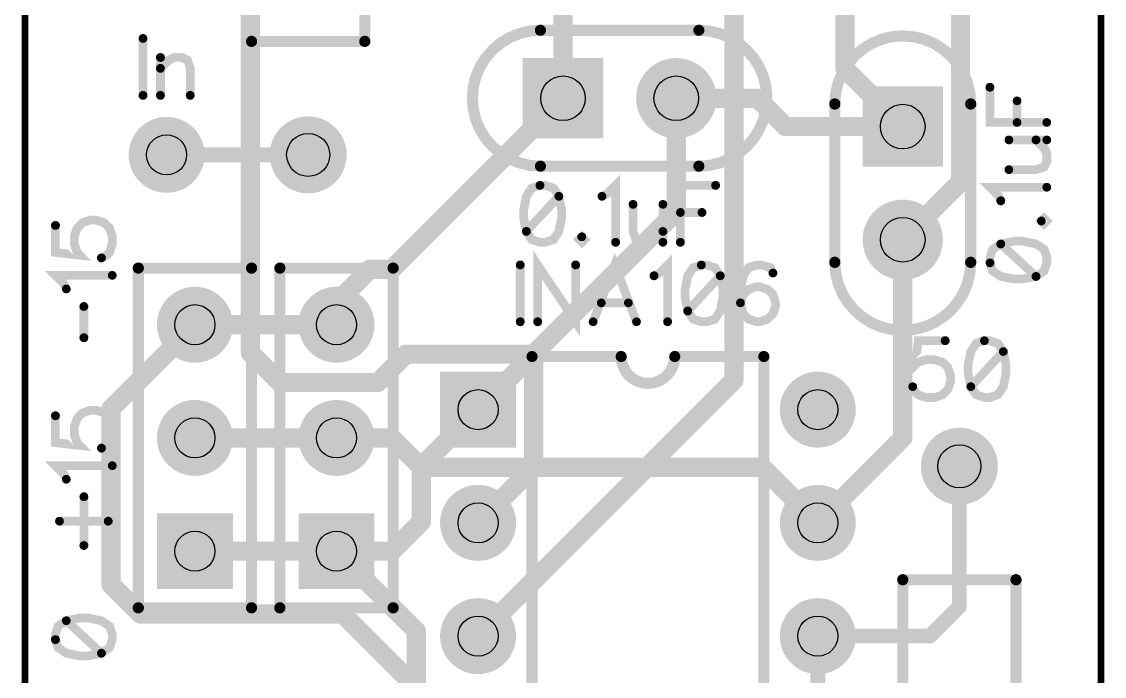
# Model space of a CAD drawing. Extents: x 0 to 0.95, y 0 to 7.58.
# Drawn here: x -0.003 to 0.953, y 2.239 to 2.818 of the extents above; entities that cross this region are included whole.
import ezdxf

# ---------------------------------------------------------------- set-up
doc = ezdxf.new("R2010")
doc.units = 0
for name, color, linetype in [('Board_Outline', 13, 'CONTINUOUS'), ('Bottom', 6, 'CONTINUOUS'), ('Bottom_Mask', 10, 'CONTINUOUS'), ('Drill_Bottom', 8, 'CONTINUOUS'), ('Drill_Top', 7, 'CONTINUOUS'), ('Top', 5, 'CONTINUOUS'), ('Top_Mask', 3, 'CONTINUOUS'), ('Top_Silk', 2, 'CONTINUOUS')]:
    doc.layers.add(name, color=color, linetype=linetype)

msp = doc.modelspace()

# ---------------------------------------------------------------- linework, layer by layer
at = {"layer": 'Board_Outline', "linetype": 'CONTINUOUS', "const_width": 0.006}
msp.add_lwpolyline([(0, 0), (0.95, 0), (0.95, 7.575), (0, 7.575), (0, 0)], dxfattribs=at)
at = {"layer": 'Bottom', "linetype": 'CONTINUOUS'}
for points, const_width in [([(0.724, 2.776), (0.724, 3.124)], 0.017), ([(0.826, 2.676), (0.826, 2.985)], 0.017), ([(0.199, 2.974), (0.199, 2.525)], 0.017), ([(0.626, 2.951), (0.626, 2.501)], 0.017), ([(0.475, 2.874), (0.475, 2.75)], 0.017), ([(0.775, 2.725), (0.724, 2.776)], 0.017), ([(0.475, 2.75), (0.324, 2.599)], 0.017), ([(0.775, 2.625), (0.826, 2.676)], 0.017), ([(0.775, 2.45), (0.775, 2.625)], 0.017), ([(0.3045, 2.599), (0.275, 2.5695)], 0.017), ([(0.324, 2.599), (0.3045, 2.599)], 0.017), ([(0.275, 2.5695), (0.275, 2.55)], 0.017), ([(0.199, 2.525), (0.225, 2.499)], 0.017), ([(0.3115, 2.499), (0.3365, 2.524)], 0.017), ([(0.3365, 2.524), (0.449, 2.524)], 0.017), ([(0.449, 2.524), (0.449, 2.424)], 0.017), ([(0.225, 2.499), (0.3115, 2.499)], 0.017), ([(0.626, 2.501), (0.4, 2.275)], 0.017), ([(0.4, 2.475), (0.35, 2.425)], 0.017), ([(0.7, 2.375), (0.775, 2.45)], 0.017), ([(0.35, 2.425), (0.35, 2.376)], 0.017), ([(0.449, 2.424), (0.4, 2.375)], 0.017), ([(0.825, 2.301), (0.825, 2.425)], 0.013), ([(0.35, 2.376), (0.324, 2.35)], 0.017), ([(0.324, 2.35), (0.275, 2.35)], 0.017), ([(0.275, 2.35), (0.3455, 2.2795)], 0.017), ([(0.799, 2.275), (0.825, 2.301)], 0.013), ([(0.3455, 2.2795), (0.3455, 2.224)], 0.017), ([(0.7, 2.175), (0.7, 2.275)], 0.013), ([(0.7, 2.275), (0.7, 2.275)], 0.013), ([(0.7, 2.275), (0.799, 2.275)], 0.013)]:
    msp.add_lwpolyline(points, dxfattribs=dict(at, const_width=const_width))
for points, const_width in [([(0.7198, 2.776, 1), (0.7283, 2.776, 1), (0.7198, 2.776, 1)], 0.0085), ([(0.7198, 2.776, 1), (0.7283, 2.776, 1), (0.7198, 2.776, 1)], 0.0085), ([(0.5907, 2.75, 1), (0.5593, 2.75, 1), (0.5907, 2.75, 1)], 0.0315), ([(0.4707, 2.75, 1), (0.4792, 2.75, 1), (0.4707, 2.75, 1)], 0.0085), ([(0.4707, 2.75, 1), (0.4792, 2.75, 1), (0.4707, 2.75, 1)], 0.0085), ([(0.1398, 2.7, 1), (0.1102, 2.7, 1), (0.1398, 2.7, 1)], 0.0295), ([(0.265, 2.7, 1), (0.235, 2.7, 1), (0.265, 2.7, 1)], 0.03), ([(0.7708, 2.725, 1), (0.7792, 2.725, 1), (0.7708, 2.725, 1)], 0.0085), ([(0.8217, 2.676, 1), (0.8302, 2.676, 1), (0.8217, 2.676, 1)], 0.0085), ([(0.8217, 2.676, 1), (0.8302, 2.676, 1), (0.8217, 2.676, 1)], 0.0085), ([(0.7907, 2.625, 1), (0.7593, 2.625, 1), (0.7907, 2.625, 1)], 0.0315), ([(0.7708, 2.625, 1), (0.7792, 2.625, 1), (0.7708, 2.625, 1)], 0.0085), ([(0.7708, 2.625, 1), (0.7792, 2.625, 1), (0.7708, 2.625, 1)], 0.0085), ([(0.3003, 2.599, 1), (0.3088, 2.599, 1), (0.3003, 2.599, 1)], 0.0085), ([(0.3003, 2.599, 1), (0.3088, 2.599, 1), (0.3003, 2.599, 1)], 0.0085), ([(0.3198, 2.599, 1), (0.3283, 2.599, 1), (0.3198, 2.599, 1)], 0.0085), ([(0.3198, 2.599, 1), (0.3283, 2.599, 1), (0.3198, 2.599, 1)], 0.0085), ([(0.1648, 2.55, 1), (0.1352, 2.55, 1), (0.1648, 2.55, 1)], 0.0295), ([(0.2898, 2.55, 1), (0.2602, 2.55, 1), (0.2898, 2.55, 1)], 0.0295), ([(0.2708, 2.5695, 1), (0.2793, 2.5695, 1), (0.2708, 2.5695, 1)], 0.0085), ([(0.2708, 2.5695, 1), (0.2793, 2.5695, 1), (0.2708, 2.5695, 1)], 0.0085), ([(0.2708, 2.55, 1), (0.2793, 2.55, 1), (0.2708, 2.55, 1)], 0.0085), ([(0.1948, 2.525, 1), (0.2033, 2.525, 1), (0.1948, 2.525, 1)], 0.0085), ([(0.1948, 2.525, 1), (0.2033, 2.525, 1), (0.1948, 2.525, 1)], 0.0085), ([(0.3323, 2.524, 1), (0.3408, 2.524, 1), (0.3323, 2.524, 1)], 0.0085), ([(0.3323, 2.524, 1), (0.3408, 2.524, 1), (0.3323, 2.524, 1)], 0.0085), ([(0.4448, 2.524, 1), (0.4533, 2.524, 1), (0.4448, 2.524, 1)], 0.0085), ([(0.4448, 2.524, 1), (0.4533, 2.524, 1), (0.4448, 2.524, 1)], 0.0085), ([(0.2208, 2.499, 1), (0.2293, 2.499, 1), (0.2208, 2.499, 1)], 0.0085), ([(0.2208, 2.499, 1), (0.2293, 2.499, 1), (0.2208, 2.499, 1)], 0.0085), ([(0.3073, 2.499, 1), (0.3158, 2.499, 1), (0.3073, 2.499, 1)], 0.0085), ([(0.3073, 2.499, 1), (0.3158, 2.499, 1), (0.3073, 2.499, 1)], 0.0085), ([(0.6217, 2.501, 1), (0.6302, 2.501, 1), (0.6217, 2.501, 1)], 0.0085), ([(0.6217, 2.501, 1), (0.6302, 2.501, 1), (0.6217, 2.501, 1)], 0.0085), ([(0.7148, 2.475, 1), (0.6852, 2.475, 1), (0.7148, 2.475, 1)], 0.0295), ([(0.1648, 2.45, 1), (0.1352, 2.45, 1), (0.1648, 2.45, 1)], 0.0295), ([(0.2898, 2.45, 1), (0.2602, 2.45, 1), (0.2898, 2.45, 1)], 0.0295), ([(0.3958, 2.475, 1), (0.4042, 2.475, 1), (0.3958, 2.475, 1)], 0.0085), ([(0.7708, 2.45, 1), (0.7792, 2.45, 1), (0.7708, 2.45, 1)], 0.0085), ([(0.7708, 2.45, 1), (0.7792, 2.45, 1), (0.7708, 2.45, 1)], 0.0085), ([(0.84, 2.425, 1), (0.81, 2.425, 1), (0.84, 2.425, 1)], 0.03), ([(0.3458, 2.425, 1), (0.3542, 2.425, 1), (0.3458, 2.425, 1)], 0.0085), ([(0.3458, 2.425, 1), (0.3542, 2.425, 1), (0.3458, 2.425, 1)], 0.0085), ([(0.4448, 2.424, 1), (0.4533, 2.424, 1), (0.4448, 2.424, 1)], 0.0085), ([(0.4448, 2.424, 1), (0.4533, 2.424, 1), (0.4448, 2.424, 1)], 0.0085), ([(0.8218, 2.425, 1), (0.8282, 2.425, 1), (0.8218, 2.425, 1)], 0.0065), ([(0.4148, 2.375, 1), (0.3852, 2.375, 1), (0.4148, 2.375, 1)], 0.0295), ([(0.7148, 2.375, 1), (0.6852, 2.375, 1), (0.7148, 2.375, 1)], 0.0295), ([(0.3458, 2.376, 1), (0.3542, 2.376, 1), (0.3458, 2.376, 1)], 0.0085), ([(0.3458, 2.376, 1), (0.3542, 2.376, 1), (0.3458, 2.376, 1)], 0.0085), ([(0.3958, 2.375, 1), (0.4042, 2.375, 1), (0.3958, 2.375, 1)], 0.0085), ([(0.6957, 2.375, 1), (0.7043, 2.375, 1), (0.6957, 2.375, 1)], 0.0085), ([(0.2708, 2.35, 1), (0.2793, 2.35, 1), (0.2708, 2.35, 1)], 0.0085), ([(0.2708, 2.35, 1), (0.2793, 2.35, 1), (0.2708, 2.35, 1)], 0.0085), ([(0.3198, 2.35, 1), (0.3283, 2.35, 1), (0.3198, 2.35, 1)], 0.0085), ([(0.3198, 2.35, 1), (0.3283, 2.35, 1), (0.3198, 2.35, 1)], 0.0085), ([(0.4148, 2.275, 1), (0.3852, 2.275, 1), (0.4148, 2.275, 1)], 0.0295), ([(0.7148, 2.275, 1), (0.6852, 2.275, 1), (0.7148, 2.275, 1)], 0.0295), ([(0.8218, 2.301, 1), (0.8282, 2.301, 1), (0.8218, 2.301, 1)], 0.0065), ([(0.8218, 2.301, 1), (0.8282, 2.301, 1), (0.8218, 2.301, 1)], 0.0065), ([(0.3412, 2.2795, 1), (0.3497, 2.2795, 1), (0.3412, 2.2795, 1)], 0.0085), ([(0.3412, 2.2795, 1), (0.3497, 2.2795, 1), (0.3412, 2.2795, 1)], 0.0085), ([(0.3958, 2.275, 1), (0.4042, 2.275, 1), (0.3958, 2.275, 1)], 0.0085), ([(0.6968, 2.275, 1), (0.7032, 2.275, 1), (0.6968, 2.275, 1)], 0.0065), ([(0.6968, 2.275, 1), (0.7032, 2.275, 1), (0.6968, 2.275, 1)], 0.0065), ([(0.6968, 2.275, 1), (0.7032, 2.275, 1), (0.6968, 2.275, 1)], 0.0065), ([(0.7958, 2.275, 1), (0.8023, 2.275, 1), (0.7958, 2.275, 1)], 0.0065), ([(0.7958, 2.275, 1), (0.8023, 2.275, 1), (0.7958, 2.275, 1)], 0.0065)]:
    msp.add_lwpolyline(points, format="xyb", dxfattribs=dict(at, const_width=const_width))
at = {"layer": 'Bottom'}
for points in [[(0.4435, 2.7815), (0.5065, 2.7815), (0.4435, 2.7185), (0.5065, 2.7185)], [(0.7435, 2.7565), (0.8065, 2.7565), (0.7435, 2.6935), (0.8065, 2.6935)], [(0.3705, 2.5045), (0.4295, 2.5045), (0.3705, 2.4455), (0.4295, 2.4455)], [(0.1205, 2.3795), (0.1795, 2.3795), (0.1205, 2.3205), (0.1795, 2.3205)], [(0.2455, 2.3795), (0.3045, 2.3795), (0.2455, 2.3205), (0.3045, 2.3205)]]:
    msp.add_solid(points, dxfattribs=at)
at = {"layer": 'Bottom_Mask', "linetype": 'CONTINUOUS'}
for points, const_width in [([(0.5927, 2.75, 1), (0.5573, 2.75, 1), (0.5927, 2.75, 1)], 0.0355), ([(0.5573, 2.75, 1), (0.5927, 2.75, 1), (0.5573, 2.75, 1)], 0.0355), ([(0.1418, 2.7, 1), (0.1082, 2.7, 1), (0.1418, 2.7, 1)], 0.0335), ([(0.1082, 2.7, 1), (0.1418, 2.7, 1), (0.1082, 2.7, 1)], 0.0335), ([(0.267, 2.7, 1), (0.233, 2.7, 1), (0.267, 2.7, 1)], 0.034), ([(0.233, 2.7, 1), (0.267, 2.7, 1), (0.233, 2.7, 1)], 0.034), ([(0.7927, 2.625, 1), (0.7573, 2.625, 1), (0.7927, 2.625, 1)], 0.0355), ([(0.7573, 2.625, 1), (0.7927, 2.625, 1), (0.7573, 2.625, 1)], 0.0355), ([(0.1668, 2.55, 1), (0.1332, 2.55, 1), (0.1668, 2.55, 1)], 0.0335), ([(0.1332, 2.55, 1), (0.1668, 2.55, 1), (0.1332, 2.55, 1)], 0.0335), ([(0.2918, 2.55, 1), (0.2582, 2.55, 1), (0.2918, 2.55, 1)], 0.0335), ([(0.2582, 2.55, 1), (0.2918, 2.55, 1), (0.2582, 2.55, 1)], 0.0335), ([(0.7168, 2.475, 1), (0.6832, 2.475, 1), (0.7168, 2.475, 1)], 0.0335), ([(0.6832, 2.475, 1), (0.7168, 2.475, 1), (0.6832, 2.475, 1)], 0.0335), ([(0.1668, 2.45, 1), (0.1332, 2.45, 1), (0.1668, 2.45, 1)], 0.0335), ([(0.1332, 2.45, 1), (0.1668, 2.45, 1), (0.1332, 2.45, 1)], 0.0335), ([(0.2918, 2.45, 1), (0.2582, 2.45, 1), (0.2918, 2.45, 1)], 0.0335), ([(0.2582, 2.45, 1), (0.2918, 2.45, 1), (0.2582, 2.45, 1)], 0.0335), ([(0.842, 2.425, 1), (0.808, 2.425, 1), (0.842, 2.425, 1)], 0.034), ([(0.808, 2.425, 1), (0.842, 2.425, 1), (0.808, 2.425, 1)], 0.034), ([(0.4168, 2.375, 1), (0.3832, 2.375, 1), (0.4168, 2.375, 1)], 0.0335), ([(0.3832, 2.375, 1), (0.4168, 2.375, 1), (0.3832, 2.375, 1)], 0.0335), ([(0.7168, 2.375, 1), (0.6832, 2.375, 1), (0.7168, 2.375, 1)], 0.0335), ([(0.6832, 2.375, 1), (0.7168, 2.375, 1), (0.6832, 2.375, 1)], 0.0335), ([(0.4168, 2.275, 1), (0.3832, 2.275, 1), (0.4168, 2.275, 1)], 0.0335), ([(0.3832, 2.275, 1), (0.4168, 2.275, 1), (0.3832, 2.275, 1)], 0.0335), ([(0.7168, 2.275, 1), (0.6832, 2.275, 1), (0.7168, 2.275, 1)], 0.0335), ([(0.6832, 2.275, 1), (0.7168, 2.275, 1), (0.6832, 2.275, 1)], 0.0335)]:
    msp.add_lwpolyline(points, format="xyb", dxfattribs=dict(at, const_width=const_width))
at = {"layer": 'Bottom_Mask'}
for points in [[(0.4395, 2.7855), (0.5105, 2.7855), (0.4395, 2.7145), (0.5105, 2.7145)], [(0.7395, 2.7605), (0.8105, 2.7605), (0.7395, 2.6895), (0.8105, 2.6895)], [(0.3665, 2.5085), (0.4335, 2.5085), (0.3665, 2.4415), (0.4335, 2.4415)], [(0.1165, 2.3835), (0.1835, 2.3835), (0.1165, 2.3165), (0.1835, 2.3165)], [(0.2415, 2.3835), (0.3085, 2.3835), (0.2415, 2.3165), (0.3085, 2.3165)]]:
    msp.add_solid(points, dxfattribs=at)
at = {"layer": 'Drill_Bottom'}
for centre, radius in [((0.475, 2.75), 0.0197), ((0.575, 2.75), 0.0197), ((0.775, 2.725), 0.0197), ((0.125, 2.7), 0.0177), ((0.25, 2.7), 0.019), ((0.775, 2.625), 0.0197), ((0.15, 2.55), 0.0177), ((0.275, 2.55), 0.0177), ((0.4, 2.475), 0.0177), ((0.7, 2.475), 0.0177), ((0.15, 2.45), 0.0177), ((0.275, 2.45), 0.0177), ((0.825, 2.425), 0.019), ((0.4, 2.375), 0.0177), ((0.7, 2.375), 0.0177), ((0.15, 2.35), 0.0177), ((0.275, 2.35), 0.0177), ((0.4, 2.275), 0.0177), ((0.7, 2.275), 0.0177)]:
    msp.add_circle(centre, radius, dxfattribs=at)
at = {"layer": 'Drill_Top'}
for centre, radius in [((0.475, 2.75), 0.0197), ((0.575, 2.75), 0.0197), ((0.775, 2.725), 0.0197), ((0.125, 2.7), 0.0177), ((0.25, 2.7), 0.019), ((0.775, 2.625), 0.0197), ((0.15, 2.55), 0.0177), ((0.275, 2.55), 0.0177), ((0.4, 2.475), 0.0177), ((0.7, 2.475), 0.0177), ((0.15, 2.45), 0.0177), ((0.275, 2.45), 0.0177), ((0.825, 2.425), 0.019), ((0.4, 2.375), 0.0177), ((0.7, 2.375), 0.0177), ((0.15, 2.35), 0.0177), ((0.275, 2.35), 0.0177), ((0.4, 2.275), 0.0177), ((0.7, 2.275), 0.0177)]:
    msp.add_circle(centre, radius, dxfattribs=at)
at = {"layer": 'Top', "linetype": 'CONTINUOUS'}
for points, const_width in [([(0.5907, 2.75, 1), (0.5593, 2.75, 1), (0.5907, 2.75, 1)], 0.0315), ([(0.5707, 2.75, 1), (0.5792, 2.75, 1), (0.5707, 2.75, 1)], 0.0085), ([(0.5707, 2.75, 1), (0.5792, 2.75, 1), (0.5707, 2.75, 1)], 0.0085), ([(0.6423, 2.75, 1), (0.6508, 2.75, 1), (0.6423, 2.75, 1)], 0.0085), ([(0.6423, 2.75, 1), (0.6508, 2.75, 1), (0.6423, 2.75, 1)], 0.0085), ([(0.1398, 2.7, 1), (0.1102, 2.7, 1), (0.1398, 2.7, 1)], 0.0295), ([(0.265, 2.7, 1), (0.235, 2.7, 1), (0.265, 2.7, 1)], 0.03), ([(0.6673, 2.725, 1), (0.6758, 2.725, 1), (0.6673, 2.725, 1)], 0.0085), ([(0.6673, 2.725, 1), (0.6758, 2.725, 1), (0.6673, 2.725, 1)], 0.0085), ([(0.7708, 2.725, 1), (0.7792, 2.725, 1), (0.7708, 2.725, 1)], 0.0085), ([(0.1218, 2.7, 1), (0.1282, 2.7, 1), (0.1218, 2.7, 1)], 0.0065), ([(0.1218, 2.7, 1), (0.1282, 2.7, 1), (0.1218, 2.7, 1)], 0.0065), ([(0.2468, 2.7, 1), (0.2532, 2.7, 1), (0.2468, 2.7, 1)], 0.0065), ([(0.5707, 2.65, 1), (0.5792, 2.65, 1), (0.5707, 2.65, 1)], 0.0085), ([(0.5707, 2.65, 1), (0.5792, 2.65, 1), (0.5707, 2.65, 1)], 0.0085), ([(0.7907, 2.625, 1), (0.7593, 2.625, 1), (0.7907, 2.625, 1)], 0.0315), ([(0.1648, 2.55, 1), (0.1352, 2.55, 1), (0.1648, 2.55, 1)], 0.0295), ([(0.2898, 2.55, 1), (0.2602, 2.55, 1), (0.2898, 2.55, 1)], 0.0295), ([(0.1457, 2.55, 1), (0.1543, 2.55, 1), (0.1457, 2.55, 1)], 0.0085), ([(0.1457, 2.55, 1), (0.1543, 2.55, 1), (0.1457, 2.55, 1)], 0.0085), ([(0.2708, 2.55, 1), (0.2793, 2.55, 1), (0.2708, 2.55, 1)], 0.0085), ([(0.2708, 2.55, 1), (0.2793, 2.55, 1), (0.2708, 2.55, 1)], 0.0085), ([(0.7148, 2.475, 1), (0.6852, 2.475, 1), (0.7148, 2.475, 1)], 0.0295), ([(0.0717, 2.476, 1), (0.0802, 2.476, 1), (0.0717, 2.476, 1)], 0.0085), ([(0.0717, 2.476, 1), (0.0802, 2.476, 1), (0.0717, 2.476, 1)], 0.0085), ([(0.1648, 2.45, 1), (0.1352, 2.45, 1), (0.1648, 2.45, 1)], 0.0295), ([(0.2898, 2.45, 1), (0.2602, 2.45, 1), (0.2898, 2.45, 1)], 0.0295), ([(0.3958, 2.475, 1), (0.4042, 2.475, 1), (0.3958, 2.475, 1)], 0.0085), ([(0.1457, 2.45, 1), (0.1543, 2.45, 1), (0.1457, 2.45, 1)], 0.0085), ([(0.1457, 2.45, 1), (0.1543, 2.45, 1), (0.1457, 2.45, 1)], 0.0085), ([(0.2708, 2.45, 1), (0.2793, 2.45, 1), (0.2708, 2.45, 1)], 0.0085), ([(0.2708, 2.45, 1), (0.2793, 2.45, 1), (0.2708, 2.45, 1)], 0.0085), ([(0.3198, 2.45, 1), (0.3283, 2.45, 1), (0.3198, 2.45, 1)], 0.0085), ([(0.3198, 2.45, 1), (0.3283, 2.45, 1), (0.3198, 2.45, 1)], 0.0085), ([(0.84, 2.425, 1), (0.81, 2.425, 1), (0.84, 2.425, 1)], 0.03), ([(0.3458, 2.424, 1), (0.3542, 2.424, 1), (0.3458, 2.424, 1)], 0.0085), ([(0.3458, 2.424, 1), (0.3542, 2.424, 1), (0.3458, 2.424, 1)], 0.0085), ([(0.6467, 2.424, 1), (0.6552, 2.424, 1), (0.6467, 2.424, 1)], 0.0085), ([(0.6467, 2.424, 1), (0.6552, 2.424, 1), (0.6467, 2.424, 1)], 0.0085), ([(0.4148, 2.375, 1), (0.3852, 2.375, 1), (0.4148, 2.375, 1)], 0.0295), ([(0.7148, 2.375, 1), (0.6852, 2.375, 1), (0.7148, 2.375, 1)], 0.0295), ([(0.6957, 2.375, 1), (0.7043, 2.375, 1), (0.6957, 2.375, 1)], 0.0085), ([(0.1457, 2.35, 1), (0.1543, 2.35, 1), (0.1457, 2.35, 1)], 0.0085), ([(0.1948, 2.35, 1), (0.2033, 2.35, 1), (0.1948, 2.35, 1)], 0.0085), ([(0.1948, 2.35, 1), (0.2033, 2.35, 1), (0.1948, 2.35, 1)], 0.0085), ([(0.1948, 2.35, 1), (0.2033, 2.35, 1), (0.1948, 2.35, 1)], 0.0085), ([(0.2708, 2.35, 1), (0.2793, 2.35, 1), (0.2708, 2.35, 1)], 0.0085), ([(0.0717, 2.3205, 1), (0.0802, 2.3205, 1), (0.0717, 2.3205, 1)], 0.0085), ([(0.0717, 2.3205, 1), (0.0802, 2.3205, 1), (0.0717, 2.3205, 1)], 0.0085), ([(0.4148, 2.275, 1), (0.3852, 2.275, 1), (0.4148, 2.275, 1)], 0.0295), ([(0.7148, 2.275, 1), (0.6852, 2.275, 1), (0.7148, 2.275, 1)], 0.0295), ([(0.0977, 2.2945, 1), (0.1062, 2.2945, 1), (0.0977, 2.2945, 1)], 0.0085), ([(0.0977, 2.2945, 1), (0.1062, 2.2945, 1), (0.0977, 2.2945, 1)], 0.0085), ([(0.2763, 2.2945, 1), (0.2848, 2.2945, 1), (0.2763, 2.2945, 1)], 0.0085), ([(0.2763, 2.2945, 1), (0.2848, 2.2945, 1), (0.2763, 2.2945, 1)], 0.0085)]:
    msp.add_lwpolyline(points, format="xyb", dxfattribs=dict(at, const_width=const_width))
for points, const_width in [([(0.575, 2.65), (0.575, 2.75)], 0.017), ([(0.575, 2.75), (0.6465, 2.75)], 0.017), ([(0.6465, 2.75), (0.6715, 2.725)], 0.017), ([(0.6715, 2.725), (0.775, 2.725)], 0.017), ([(0.25, 2.7), (0.125, 2.7)], 0.013), ([(0.125, 2.7), (0.125, 2.7)], 0.013), ([(0.4, 2.475), (0.575, 2.65)], 0.017), ([(0.076, 2.476), (0.15, 2.55)], 0.017), ([(0.15, 2.55), (0.275, 2.55)], 0.017), ([(0.275, 2.55), (0.275, 2.55)], 0.017), ([(0.076, 2.3205), (0.076, 2.476)], 0.017), ([(0.275, 2.45), (0.15, 2.45)], 0.017), ([(0.15, 2.45), (0.15, 2.45)], 0.017), ([(0.324, 2.45), (0.275, 2.45)], 0.017), ([(0.35, 2.424), (0.324, 2.45)], 0.017), ([(0.651, 2.424), (0.35, 2.424)], 0.017), ([(0.7, 2.375), (0.651, 2.424)], 0.017), ([(0.15, 2.35), (0.199, 2.35)], 0.017), ([(0.199, 2.35), (0.199, 2.35)], 0.017), ([(0.199, 2.35), (0.275, 2.35)], 0.017), ([(0.102, 2.2945), (0.076, 2.3205)], 0.017), ([(0.2805, 2.2945), (0.102, 2.2945)], 0.017), ([(0.4, 2.175), (0.2805, 2.2945)], 0.017)]:
    msp.add_lwpolyline(points, dxfattribs=dict(at, const_width=const_width))
at = {"layer": 'Top'}
for points in [[(0.4435, 2.7815), (0.5065, 2.7815), (0.4435, 2.7185), (0.5065, 2.7185)], [(0.7435, 2.7565), (0.8065, 2.7565), (0.7435, 2.6935), (0.8065, 2.6935)], [(0.3705, 2.5045), (0.4295, 2.5045), (0.3705, 2.4455), (0.4295, 2.4455)], [(0.1205, 2.3795), (0.1795, 2.3795), (0.1205, 2.3205), (0.1795, 2.3205)], [(0.2455, 2.3795), (0.3045, 2.3795), (0.2455, 2.3205), (0.3045, 2.3205)]]:
    msp.add_solid(points, dxfattribs=at)
at = {"layer": 'Top_Mask', "linetype": 'CONTINUOUS'}
for points, const_width in [([(0.5927, 2.75, 1), (0.5573, 2.75, 1), (0.5927, 2.75, 1)], 0.0355), ([(0.5573, 2.75, 1), (0.5927, 2.75, 1), (0.5573, 2.75, 1)], 0.0355), ([(0.1418, 2.7, 1), (0.1082, 2.7, 1), (0.1418, 2.7, 1)], 0.0335), ([(0.1082, 2.7, 1), (0.1418, 2.7, 1), (0.1082, 2.7, 1)], 0.0335), ([(0.267, 2.7, 1), (0.233, 2.7, 1), (0.267, 2.7, 1)], 0.034), ([(0.233, 2.7, 1), (0.267, 2.7, 1), (0.233, 2.7, 1)], 0.034), ([(0.7927, 2.625, 1), (0.7573, 2.625, 1), (0.7927, 2.625, 1)], 0.0355), ([(0.7573, 2.625, 1), (0.7927, 2.625, 1), (0.7573, 2.625, 1)], 0.0355), ([(0.1668, 2.55, 1), (0.1332, 2.55, 1), (0.1668, 2.55, 1)], 0.0335), ([(0.1332, 2.55, 1), (0.1668, 2.55, 1), (0.1332, 2.55, 1)], 0.0335), ([(0.2918, 2.55, 1), (0.2582, 2.55, 1), (0.2918, 2.55, 1)], 0.0335), ([(0.2582, 2.55, 1), (0.2918, 2.55, 1), (0.2582, 2.55, 1)], 0.0335), ([(0.7168, 2.475, 1), (0.6832, 2.475, 1), (0.7168, 2.475, 1)], 0.0335), ([(0.6832, 2.475, 1), (0.7168, 2.475, 1), (0.6832, 2.475, 1)], 0.0335), ([(0.1668, 2.45, 1), (0.1332, 2.45, 1), (0.1668, 2.45, 1)], 0.0335), ([(0.1332, 2.45, 1), (0.1668, 2.45, 1), (0.1332, 2.45, 1)], 0.0335), ([(0.2918, 2.45, 1), (0.2582, 2.45, 1), (0.2918, 2.45, 1)], 0.0335), ([(0.2582, 2.45, 1), (0.2918, 2.45, 1), (0.2582, 2.45, 1)], 0.0335), ([(0.842, 2.425, 1), (0.808, 2.425, 1), (0.842, 2.425, 1)], 0.034), ([(0.808, 2.425, 1), (0.842, 2.425, 1), (0.808, 2.425, 1)], 0.034), ([(0.4168, 2.375, 1), (0.3832, 2.375, 1), (0.4168, 2.375, 1)], 0.0335), ([(0.3832, 2.375, 1), (0.4168, 2.375, 1), (0.3832, 2.375, 1)], 0.0335), ([(0.7168, 2.375, 1), (0.6832, 2.375, 1), (0.7168, 2.375, 1)], 0.0335), ([(0.6832, 2.375, 1), (0.7168, 2.375, 1), (0.6832, 2.375, 1)], 0.0335), ([(0.4168, 2.275, 1), (0.3832, 2.275, 1), (0.4168, 2.275, 1)], 0.0335), ([(0.3832, 2.275, 1), (0.4168, 2.275, 1), (0.3832, 2.275, 1)], 0.0335), ([(0.7168, 2.275, 1), (0.6832, 2.275, 1), (0.7168, 2.275, 1)], 0.0335), ([(0.6832, 2.275, 1), (0.7168, 2.275, 1), (0.6832, 2.275, 1)], 0.0335)]:
    msp.add_lwpolyline(points, format="xyb", dxfattribs=dict(at, const_width=const_width))
at = {"layer": 'Top_Mask'}
for points in [[(0.4395, 2.7855), (0.5105, 2.7855), (0.4395, 2.7145), (0.5105, 2.7145)], [(0.7395, 2.7605), (0.8105, 2.7605), (0.7395, 2.6895), (0.8105, 2.6895)], [(0.3665, 2.5085), (0.4335, 2.5085), (0.3665, 2.4415), (0.4335, 2.4415)], [(0.1165, 2.3835), (0.1835, 2.3835), (0.1165, 2.3165), (0.1835, 2.3165)], [(0.2415, 2.3835), (0.3085, 2.3835), (0.2415, 2.3165), (0.3085, 2.3165)]]:
    msp.add_solid(points, dxfattribs=at)
at = {"layer": 'Top_Silk', "linetype": 'CONTINUOUS'}
for points, const_width in [([(0.2, 2.8002), (0.2, 2.9998)], 0.0098), ([(0.3, 2.8002), (0.3, 2.9998)], 0.0098), ([(0.4551, 2.81), (0.4457, 2.8093), (0.4365, 2.8071), (0.4278, 2.8035), (0.4198, 2.7986), (0.4126, 2.7924), (0.4065, 2.7853), (0.4015, 2.7773), (0.3979, 2.7686), (0.3957, 2.7594), (0.395, 2.75), (0.3957, 2.7406), (0.3979, 2.7314), (0.4015, 2.7227), (0.4065, 2.7147), (0.4126, 2.7076), (0.4198, 2.7014), (0.4278, 2.6965), (0.4365, 2.6929), (0.4457, 2.6907), (0.4551, 2.69)], 0.0098), ([(0.4551, 2.81), (0.5949, 2.81)], 0.0098), ([(0.5949, 2.69), (0.6043, 2.6907), (0.6135, 2.6929), (0.6222, 2.6965), (0.6302, 2.7014), (0.6374, 2.7076), (0.6435, 2.7147), (0.6485, 2.7227), (0.6521, 2.7314), (0.6543, 2.7406), (0.655, 2.75), (0.6543, 2.7594), (0.6521, 2.7686), (0.6485, 2.7773), (0.6435, 2.7853), (0.6374, 2.7924), (0.6302, 2.7986), (0.6222, 2.8035), (0.6135, 2.8071), (0.6043, 2.8093), (0.5949, 2.81)], 0.0098), ([(0.1041, 2.8028), (0.1041, 2.7525)], 0.0077), ([(0.3, 2.8002), (0.2, 2.8002)], 0.0098), ([(0.835, 2.7449), (0.8343, 2.7543), (0.8321, 2.7635), (0.8285, 2.7722), (0.8236, 2.7802), (0.8174, 2.7874), (0.8103, 2.7935), (0.8023, 2.7985), (0.7936, 2.8021), (0.7844, 2.8043), (0.775, 2.805), (0.7656, 2.8043), (0.7564, 2.8021), (0.7477, 2.7985), (0.7397, 2.7935), (0.7326, 2.7874), (0.7264, 2.7802), (0.7215, 2.7722), (0.7179, 2.7635), (0.7157, 2.7543), (0.715, 2.7449)], 0.0098), ([(0.1196, 2.786), (0.1196, 2.7525)], 0.0077), ([(0.1196, 2.7764), (0.1268, 2.7836), (0.1316, 2.786), (0.1387, 2.786), (0.1435, 2.7836), (0.1459, 2.7764), (0.1459, 2.7525)], 0.0077), ([(0.852, 2.7597), (0.852, 2.7286), (0.9022, 2.7286)], 0.0077), ([(0.715, 2.7449), (0.715, 2.6051)], 0.0098), ([(0.835, 2.7449), (0.835, 2.6051)], 0.0098), ([(0.8759, 2.7286), (0.8759, 2.7477)], 0.0077), ([(0.8687, 2.6869), (0.8926, 2.6869), (0.8998, 2.6893), (0.9022, 2.6941), (0.9022, 2.7012), (0.8998, 2.706), (0.8926, 2.7132)], 0.0077), ([(0.8687, 2.7132), (0.9022, 2.7132)], 0.0077), ([(0.4551, 2.69), (0.5949, 2.69)], 0.0098), ([(0.4546, 2.673), (0.4474, 2.6706), (0.4426, 2.6634), (0.4403, 2.6515), (0.4403, 2.6443), (0.4426, 2.6324), (0.4474, 2.6252), (0.4546, 2.6228), (0.4594, 2.6228), (0.4666, 2.6252), (0.4713, 2.6324), (0.4738, 2.6443), (0.4738, 2.6515), (0.4713, 2.6634), (0.4666, 2.6706), (0.4594, 2.673), (0.4546, 2.673)], 0.0077), ([(0.5094, 2.6634), (0.5143, 2.6659), (0.5214, 2.673), (0.5214, 2.6228)], 0.0077), ([(0.6097, 2.673), (0.5786, 2.673), (0.5786, 2.6228)], 0.0077), ([(0.4713, 2.6634), (0.4426, 2.6324)], 0.0077), ([(0.8616, 2.6594), (0.8591, 2.6643), (0.852, 2.6714), (0.9022, 2.6714)], 0.0077), ([(0.5369, 2.6563), (0.5369, 2.6324), (0.5393, 2.6252), (0.5441, 2.6228), (0.5512, 2.6228), (0.556, 2.6252), (0.5632, 2.6324)], 0.0077), ([(0.5632, 2.6563), (0.5632, 2.6228)], 0.0077), ([(0.5786, 2.6491), (0.5977, 2.6491)], 0.0077), ([(0.8974, 2.6416), (0.8998, 2.6392), (0.9022, 2.6416), (0.8998, 2.644), (0.8974, 2.6416)], 0.0077), ([(0.0268, 2.6377), (0.0268, 2.6138), (0.0483, 2.6114), (0.046, 2.6138), (0.0435, 2.621), (0.0435, 2.6281), (0.046, 2.6353), (0.0507, 2.6401), (0.0579, 2.6425), (0.0626, 2.6425), (0.0698, 2.6401), (0.0746, 2.6353), (0.077, 2.6281), (0.077, 2.621), (0.0746, 2.6138), (0.0722, 2.6114), (0.0675, 2.609)], 0.0077), ([(0.4916, 2.6276), (0.4892, 2.6252), (0.4916, 2.6228), (0.494, 2.6252), (0.4916, 2.6276)], 0.0077), ([(0.852, 2.6046), (0.8544, 2.5974), (0.8616, 2.5926), (0.8735, 2.5903), (0.8807, 2.5903), (0.8926, 2.5926), (0.8998, 2.5974), (0.9022, 2.6046), (0.9022, 2.6094), (0.8998, 2.6166), (0.8926, 2.6213), (0.8807, 2.6238), (0.8735, 2.6238), (0.8616, 2.6213), (0.8544, 2.6166), (0.852, 2.6094), (0.852, 2.6046)], 0.0077), ([(0.8616, 2.6213), (0.8926, 2.5926)], 0.0077), ([(0.4862, 2.6028), (0.4862, 2.5526), (0.4527, 2.6028), (0.4527, 2.5526)], 0.0077), ([(0.5399, 2.5526), (0.5207, 2.6028), (0.5016, 2.5526)], 0.0077), ([(0.5553, 2.5932), (0.5602, 2.5956), (0.5673, 2.6027), (0.5673, 2.5526)], 0.0077), ([(0.715, 2.6051), (0.7157, 2.5957), (0.7179, 2.5865), (0.7215, 2.5778), (0.7264, 2.5698), (0.7326, 2.5626), (0.7397, 2.5565), (0.7477, 2.5515), (0.7564, 2.5479), (0.7656, 2.5457), (0.775, 2.545), (0.7844, 2.5457), (0.7936, 2.5479), (0.8023, 2.5515), (0.8103, 2.5565), (0.8174, 2.5626), (0.8236, 2.5698), (0.8285, 2.5778), (0.8321, 2.5865), (0.8343, 2.5957), (0.835, 2.6051)], 0.0098), ([(0.1, 2.3), (0.1, 2.6)], 0.0098), ([(0.2, 2.6), (0.1, 2.6)], 0.0098), ([(0.2, 2.3), (0.2, 2.6)], 0.0098), ([(0.225, 2.3), (0.225, 2.6)], 0.0098), ([(0.325, 2.6), (0.225, 2.6)], 0.0098), ([(0.325, 2.3), (0.325, 2.6)], 0.0098), ([(0.4372, 2.6028), (0.4372, 2.5526)], 0.0077), ([(0.5971, 2.6027), (0.59, 2.6004), (0.5852, 2.5932), (0.5828, 2.5812), (0.5828, 2.5741), (0.5852, 2.5621), (0.59, 2.5549), (0.5971, 2.5526), (0.6019, 2.5526), (0.6091, 2.5549), (0.6138, 2.5621), (0.6163, 2.5741), (0.6163, 2.5812), (0.6138, 2.5932), (0.6091, 2.6004), (0.6019, 2.6027), (0.5971, 2.6027)], 0.0077), ([(0.6604, 2.5956), (0.658, 2.6004), (0.6508, 2.6027), (0.6461, 2.6027), (0.6389, 2.6004), (0.6341, 2.5932), (0.6317, 2.5812), (0.6317, 2.5693), (0.6341, 2.5597), (0.6389, 2.5549), (0.6461, 2.5526), (0.6485, 2.5526), (0.6556, 2.5549), (0.6604, 2.5597), (0.6628, 2.5669), (0.6628, 2.5693), (0.6604, 2.5765), (0.6556, 2.5812), (0.6485, 2.5836), (0.6461, 2.5836), (0.6389, 2.5812), (0.6341, 2.5765), (0.6317, 2.5693)], 0.0077), ([(0.0364, 2.5816), (0.034, 2.5864), (0.0268, 2.5936), (0.077, 2.5936)], 0.0077), ([(0.6138, 2.5932), (0.5852, 2.5621)], 0.0077), ([(0.5088, 2.5693), (0.5327, 2.5693)], 0.0077), ([(0.0519, 2.5385), (0.0519, 2.5661)], 0.0077), ([(0.8125, 2.5359), (0.7886, 2.5359), (0.7862, 2.5144), (0.7886, 2.5168), (0.7958, 2.5192), (0.8029, 2.5192), (0.8101, 2.5168), (0.8149, 2.512), (0.8173, 2.5048), (0.8173, 2.5001), (0.8149, 2.4929), (0.8101, 2.4881), (0.8029, 2.4857), (0.7958, 2.4857), (0.7886, 2.4881), (0.7862, 2.4905), (0.7838, 2.4953)], 0.0077), ([(0.8471, 2.5359), (0.8399, 2.5335), (0.8351, 2.5263), (0.8327, 2.5144), (0.8327, 2.5072), (0.8351, 2.4953), (0.8399, 2.4881), (0.8471, 2.4857), (0.8518, 2.4857), (0.859, 2.4881), (0.8638, 2.4953), (0.8662, 2.5072), (0.8662, 2.5144), (0.8638, 2.5263), (0.859, 2.5335), (0.8518, 2.5359), (0.8471, 2.5359)], 0.0077), ([(0.4476, 2.5219), (0.4476, 2.1281)], 0.0098), ([(0.4476, 2.5219), (0.5264, 2.5219)], 0.0098), ([(0.5264, 2.5219), (0.5267, 2.5182), (0.5275, 2.5146), (0.529, 2.5111), (0.5309, 2.508), (0.5333, 2.5051), (0.5361, 2.5027), (0.5393, 2.5008), (0.5427, 2.4994), (0.5463, 2.4985), (0.55, 2.4982), (0.5537, 2.4985), (0.5573, 2.4994), (0.5607, 2.5008), (0.5639, 2.5027), (0.5667, 2.5051), (0.5691, 2.508), (0.571, 2.5111), (0.5725, 2.5146), (0.5733, 2.5182), (0.5736, 2.5219)], 0.0098), ([(0.6524, 2.5219), (0.5736, 2.5219)], 0.0098), ([(0.6524, 2.5219), (0.6524, 2.1281)], 0.0098), ([(0.8638, 2.5263), (0.8351, 2.4953)], 0.0077), ([(0.0268, 2.4696), (0.0268, 2.4458), (0.0483, 2.4434), (0.046, 2.4458), (0.0435, 2.453), (0.0435, 2.4601), (0.046, 2.4673), (0.0507, 2.4721), (0.0579, 2.4745), (0.0626, 2.4745), (0.0698, 2.4721), (0.0746, 2.4673), (0.077, 2.4601), (0.077, 2.453), (0.0746, 2.4458), (0.0722, 2.4434), (0.0675, 2.441)], 0.0077), ([(0.0364, 2.4135), (0.034, 2.4183), (0.0268, 2.4255), (0.077, 2.4255)], 0.0077), ([(0.052, 2.355), (0.052, 2.3981)], 0.0077), ([(0.0304, 2.3765), (0.0735, 2.3765)], 0.0077), ([(0.775, 2.3248), (0.775, 2.1252)], 0.0098), ([(0.775, 2.3248), (0.875, 2.3248)], 0.0098), ([(0.875, 2.3248), (0.875, 2.1252)], 0.0098), ([(0.2, 2.3), (0.1, 2.3)], 0.0098), ([(0.325, 2.3), (0.225, 2.3)], 0.0098), ([(0.0268, 2.2719), (0.0292, 2.2647), (0.0364, 2.2599), (0.0483, 2.2575), (0.0555, 2.2575), (0.0675, 2.2599), (0.0746, 2.2647), (0.077, 2.2719), (0.077, 2.2766), (0.0746, 2.2838), (0.0675, 2.2886), (0.0555, 2.291), (0.0483, 2.291), (0.0364, 2.2886), (0.0292, 2.2838), (0.0268, 2.2766), (0.0268, 2.2719)], 0.0077), ([(0.0364, 2.2886), (0.0675, 2.2599)], 0.0077)]:
    msp.add_lwpolyline(points, dxfattribs=dict(at, const_width=const_width))
for points, const_width in [([(0.4526, 2.81, 1), (0.4575, 2.81, 1), (0.4526, 2.81, 1)], 0.0049), ([(0.4526, 2.81, 1), (0.4575, 2.81, 1), (0.4526, 2.81, 1)], 0.0049), ([(0.5925, 2.81, 1), (0.5974, 2.81, 1), (0.5925, 2.81, 1)], 0.0049), ([(0.5925, 2.81, 1), (0.5974, 2.81, 1), (0.5925, 2.81, 1)], 0.0049), ([(0.1022, 2.8028, 1), (0.1061, 2.8028, 1), (0.1022, 2.8028, 1)], 0.0039), ([(0.1975, 2.8002, 1), (0.2025, 2.8002, 1), (0.1975, 2.8002, 1)], 0.0049), ([(0.1975, 2.8002, 1), (0.2025, 2.8002, 1), (0.1975, 2.8002, 1)], 0.0049), ([(0.2975, 2.8002, 1), (0.3025, 2.8002, 1), (0.2975, 2.8002, 1)], 0.0049), ([(0.2975, 2.8002, 1), (0.3025, 2.8002, 1), (0.2975, 2.8002, 1)], 0.0049), ([(0.1176, 2.786, 1), (0.1215, 2.786, 1), (0.1176, 2.786, 1)], 0.0039), ([(0.1176, 2.7764, 1), (0.1215, 2.7764, 1), (0.1176, 2.7764, 1)], 0.0039), ([(0.85, 2.7597, 1), (0.8539, 2.7597, 1), (0.85, 2.7597, 1)], 0.0039), ([(0.1022, 2.7525, 1), (0.1061, 2.7525, 1), (0.1022, 2.7525, 1)], 0.0039), ([(0.1176, 2.7525, 1), (0.1215, 2.7525, 1), (0.1176, 2.7525, 1)], 0.0039), ([(0.1439, 2.7525, 1), (0.1478, 2.7525, 1), (0.1439, 2.7525, 1)], 0.0039), ([(0.7125, 2.7449, 1), (0.7175, 2.7449, 1), (0.7125, 2.7449, 1)], 0.0049), ([(0.7125, 2.7449, 1), (0.7175, 2.7449, 1), (0.7125, 2.7449, 1)], 0.0049), ([(0.8325, 2.7449, 1), (0.8375, 2.7449, 1), (0.8325, 2.7449, 1)], 0.0049), ([(0.8325, 2.7449, 1), (0.8375, 2.7449, 1), (0.8325, 2.7449, 1)], 0.0049), ([(0.874, 2.7477, 1), (0.8778, 2.7477, 1), (0.874, 2.7477, 1)], 0.0039), ([(0.874, 2.7286, 1), (0.8778, 2.7286, 1), (0.874, 2.7286, 1)], 0.0039), ([(0.9003, 2.7286, 1), (0.9041, 2.7286, 1), (0.9003, 2.7286, 1)], 0.0039), ([(0.8668, 2.7132, 1), (0.8706, 2.7132, 1), (0.8668, 2.7132, 1)], 0.0039), ([(0.8907, 2.7132, 1), (0.8946, 2.7132, 1), (0.8907, 2.7132, 1)], 0.0039), ([(0.9003, 2.7132, 1), (0.9041, 2.7132, 1), (0.9003, 2.7132, 1)], 0.0039), ([(0.4526, 2.69, 1), (0.4575, 2.69, 1), (0.4526, 2.69, 1)], 0.0049), ([(0.4526, 2.69, 1), (0.4575, 2.69, 1), (0.4526, 2.69, 1)], 0.0049), ([(0.5925, 2.69, 1), (0.5974, 2.69, 1), (0.5925, 2.69, 1)], 0.0049), ([(0.5925, 2.69, 1), (0.5974, 2.69, 1), (0.5925, 2.69, 1)], 0.0049), ([(0.8668, 2.6869, 1), (0.8706, 2.6869, 1), (0.8668, 2.6869, 1)], 0.0039), ([(0.4527, 2.673, 1), (0.4566, 2.673, 1), (0.4527, 2.673, 1)], 0.0039), ([(0.6078, 2.673, 1), (0.6117, 2.673, 1), (0.6078, 2.673, 1)], 0.0039), ([(0.4694, 2.6634, 1), (0.4733, 2.6634, 1), (0.4694, 2.6634, 1)], 0.0039), ([(0.5075, 2.6634, 1), (0.5114, 2.6634, 1), (0.5075, 2.6634, 1)], 0.0039), ([(0.9003, 2.6714, 1), (0.9041, 2.6714, 1), (0.9003, 2.6714, 1)], 0.0039), ([(0.5349, 2.6563, 1), (0.5388, 2.6563, 1), (0.5349, 2.6563, 1)], 0.0039), ([(0.5613, 2.6563, 1), (0.5651, 2.6563, 1), (0.5613, 2.6563, 1)], 0.0039), ([(0.8596, 2.6594, 1), (0.8635, 2.6594, 1), (0.8596, 2.6594, 1)], 0.0039), ([(0.5767, 2.6491, 1), (0.5806, 2.6491, 1), (0.5767, 2.6491, 1)], 0.0039), ([(0.5958, 2.6491, 1), (0.5997, 2.6491, 1), (0.5958, 2.6491, 1)], 0.0039), ([(0.0249, 2.6377, 1), (0.0288, 2.6377, 1), (0.0249, 2.6377, 1)], 0.0039), ([(0.8955, 2.6416, 1), (0.8993, 2.6416, 1), (0.8955, 2.6416, 1)], 0.0039), ([(0.4407, 2.6324, 1), (0.4446, 2.6324, 1), (0.4407, 2.6324, 1)], 0.0039), ([(0.4896, 2.6276, 1), (0.4935, 2.6276, 1), (0.4896, 2.6276, 1)], 0.0039), ([(0.5613, 2.6324, 1), (0.5651, 2.6324, 1), (0.5613, 2.6324, 1)], 0.0039), ([(0.5195, 2.6228, 1), (0.5234, 2.6228, 1), (0.5195, 2.6228, 1)], 0.0039), ([(0.5613, 2.6228, 1), (0.5651, 2.6228, 1), (0.5613, 2.6228, 1)], 0.0039), ([(0.5767, 2.6228, 1), (0.5806, 2.6228, 1), (0.5767, 2.6228, 1)], 0.0039), ([(0.8596, 2.6213, 1), (0.8635, 2.6213, 1), (0.8596, 2.6213, 1)], 0.0039), ([(0.0655, 2.609, 1), (0.0694, 2.609, 1), (0.0655, 2.609, 1)], 0.0039), ([(0.7125, 2.6051, 1), (0.7175, 2.6051, 1), (0.7125, 2.6051, 1)], 0.0049), ([(0.7125, 2.6051, 1), (0.7175, 2.6051, 1), (0.7125, 2.6051, 1)], 0.0049), ([(0.8325, 2.6051, 1), (0.8375, 2.6051, 1), (0.8325, 2.6051, 1)], 0.0049), ([(0.8325, 2.6051, 1), (0.8375, 2.6051, 1), (0.8325, 2.6051, 1)], 0.0049), ([(0.0975, 2.6, 1), (0.1025, 2.6, 1), (0.0975, 2.6, 1)], 0.0049), ([(0.0975, 2.6, 1), (0.1025, 2.6, 1), (0.0975, 2.6, 1)], 0.0049), ([(0.1975, 2.6, 1), (0.2025, 2.6, 1), (0.1975, 2.6, 1)], 0.0049), ([(0.1975, 2.6, 1), (0.2025, 2.6, 1), (0.1975, 2.6, 1)], 0.0049), ([(0.2225, 2.6, 1), (0.2275, 2.6, 1), (0.2225, 2.6, 1)], 0.0049), ([(0.2225, 2.6, 1), (0.2275, 2.6, 1), (0.2225, 2.6, 1)], 0.0049), ([(0.3225, 2.6, 1), (0.3275, 2.6, 1), (0.3225, 2.6, 1)], 0.0049), ([(0.3225, 2.6, 1), (0.3275, 2.6, 1), (0.3225, 2.6, 1)], 0.0049), ([(0.4353, 2.6028, 1), (0.4392, 2.6028, 1), (0.4353, 2.6028, 1)], 0.0039), ([(0.4842, 2.6028, 1), (0.4881, 2.6028, 1), (0.4842, 2.6028, 1)], 0.0039), ([(0.5952, 2.6027, 1), (0.5991, 2.6027, 1), (0.5952, 2.6027, 1)], 0.0039), ([(0.8501, 2.6046, 1), (0.8539, 2.6046, 1), (0.8501, 2.6046, 1)], 0.0039), ([(0.0751, 2.5936, 1), (0.0789, 2.5936, 1), (0.0751, 2.5936, 1)], 0.0039), ([(0.5534, 2.5932, 1), (0.5573, 2.5932, 1), (0.5534, 2.5932, 1)], 0.0039), ([(0.6119, 2.5932, 1), (0.6158, 2.5932, 1), (0.6119, 2.5932, 1)], 0.0039), ([(0.6585, 2.5956, 1), (0.6623, 2.5956, 1), (0.6585, 2.5956, 1)], 0.0039), ([(0.8907, 2.5926, 1), (0.8946, 2.5926, 1), (0.8907, 2.5926, 1)], 0.0039), ([(0.0345, 2.5816, 1), (0.0383, 2.5816, 1), (0.0345, 2.5816, 1)], 0.0039), ([(0.5069, 2.5693, 1), (0.5107, 2.5693, 1), (0.5069, 2.5693, 1)], 0.0039), ([(0.5308, 2.5693, 1), (0.5346, 2.5693, 1), (0.5308, 2.5693, 1)], 0.0039), ([(0.6298, 2.5693, 1), (0.6336, 2.5693, 1), (0.6298, 2.5693, 1)], 0.0039), ([(0.05, 2.5661, 1), (0.0539, 2.5661, 1), (0.05, 2.5661, 1)], 0.0039), ([(0.5832, 2.5621, 1), (0.5871, 2.5621, 1), (0.5832, 2.5621, 1)], 0.0039), ([(0.4353, 2.5526, 1), (0.4392, 2.5526, 1), (0.4353, 2.5526, 1)], 0.0039), ([(0.4507, 2.5526, 1), (0.4546, 2.5526, 1), (0.4507, 2.5526, 1)], 0.0039), ([(0.4997, 2.5526, 1), (0.5035, 2.5526, 1), (0.4997, 2.5526, 1)], 0.0039), ([(0.538, 2.5526, 1), (0.5418, 2.5526, 1), (0.538, 2.5526, 1)], 0.0039), ([(0.5654, 2.5526, 1), (0.5693, 2.5526, 1), (0.5654, 2.5526, 1)], 0.0039), ([(0.05, 2.5385, 1), (0.0539, 2.5385, 1), (0.05, 2.5385, 1)], 0.0039), ([(0.8105, 2.5359, 1), (0.8144, 2.5359, 1), (0.8105, 2.5359, 1)], 0.0039), ([(0.8452, 2.5359, 1), (0.849, 2.5359, 1), (0.8452, 2.5359, 1)], 0.0039), ([(0.4452, 2.5219, 1), (0.4501, 2.5219, 1), (0.4452, 2.5219, 1)], 0.0049), ([(0.4452, 2.5219, 1), (0.4501, 2.5219, 1), (0.4452, 2.5219, 1)], 0.0049), ([(0.5239, 2.5219, 1), (0.5288, 2.5219, 1), (0.5239, 2.5219, 1)], 0.0049), ([(0.5239, 2.5219, 1), (0.5288, 2.5219, 1), (0.5239, 2.5219, 1)], 0.0049), ([(0.5712, 2.5219, 1), (0.5761, 2.5219, 1), (0.5712, 2.5219, 1)], 0.0049), ([(0.5712, 2.5219, 1), (0.5761, 2.5219, 1), (0.5712, 2.5219, 1)], 0.0049), ([(0.6499, 2.5219, 1), (0.6548, 2.5219, 1), (0.6499, 2.5219, 1)], 0.0049), ([(0.6499, 2.5219, 1), (0.6548, 2.5219, 1), (0.6499, 2.5219, 1)], 0.0049), ([(0.8619, 2.5263, 1), (0.8657, 2.5263, 1), (0.8619, 2.5263, 1)], 0.0039), ([(0.7819, 2.4953, 1), (0.7857, 2.4953, 1), (0.7819, 2.4953, 1)], 0.0039), ([(0.8332, 2.4953, 1), (0.837, 2.4953, 1), (0.8332, 2.4953, 1)], 0.0039), ([(0.0249, 2.4696, 1), (0.0288, 2.4696, 1), (0.0249, 2.4696, 1)], 0.0039), ([(0.0655, 2.441, 1), (0.0694, 2.441, 1), (0.0655, 2.441, 1)], 0.0039), ([(0.0751, 2.4255, 1), (0.0789, 2.4255, 1), (0.0751, 2.4255, 1)], 0.0039), ([(0.0345, 2.4135, 1), (0.0383, 2.4135, 1), (0.0345, 2.4135, 1)], 0.0039), ([(0.05, 2.3981, 1), (0.0539, 2.3981, 1), (0.05, 2.3981, 1)], 0.0039), ([(0.0285, 2.3765, 1), (0.0323, 2.3765, 1), (0.0285, 2.3765, 1)], 0.0039), ([(0.0715, 2.3765, 1), (0.0754, 2.3765, 1), (0.0715, 2.3765, 1)], 0.0039), ([(0.05, 2.355, 1), (0.0539, 2.355, 1), (0.05, 2.355, 1)], 0.0039), ([(0.7725, 2.3248, 1), (0.7775, 2.3248, 1), (0.7725, 2.3248, 1)], 0.0049), ([(0.7725, 2.3248, 1), (0.7775, 2.3248, 1), (0.7725, 2.3248, 1)], 0.0049), ([(0.8725, 2.3248, 1), (0.8775, 2.3248, 1), (0.8725, 2.3248, 1)], 0.0049), ([(0.8725, 2.3248, 1), (0.8775, 2.3248, 1), (0.8725, 2.3248, 1)], 0.0049), ([(0.0975, 2.3, 1), (0.1025, 2.3, 1), (0.0975, 2.3, 1)], 0.0049), ([(0.0975, 2.3, 1), (0.1025, 2.3, 1), (0.0975, 2.3, 1)], 0.0049), ([(0.1975, 2.3, 1), (0.2025, 2.3, 1), (0.1975, 2.3, 1)], 0.0049), ([(0.1975, 2.3, 1), (0.2025, 2.3, 1), (0.1975, 2.3, 1)], 0.0049), ([(0.2225, 2.3, 1), (0.2275, 2.3, 1), (0.2225, 2.3, 1)], 0.0049), ([(0.2225, 2.3, 1), (0.2275, 2.3, 1), (0.2225, 2.3, 1)], 0.0049), ([(0.3225, 2.3, 1), (0.3275, 2.3, 1), (0.3225, 2.3, 1)], 0.0049), ([(0.3225, 2.3, 1), (0.3275, 2.3, 1), (0.3225, 2.3, 1)], 0.0049), ([(0.0345, 2.2886, 1), (0.0383, 2.2886, 1), (0.0345, 2.2886, 1)], 0.0039), ([(0.0249, 2.2719, 1), (0.0288, 2.2719, 1), (0.0249, 2.2719, 1)], 0.0039), ([(0.0655, 2.2599, 1), (0.0694, 2.2599, 1), (0.0655, 2.2599, 1)], 0.0039)]:
    msp.add_lwpolyline(points, format="xyb", dxfattribs=dict(at, const_width=const_width))

doc.saveas('drawing.dxf')
